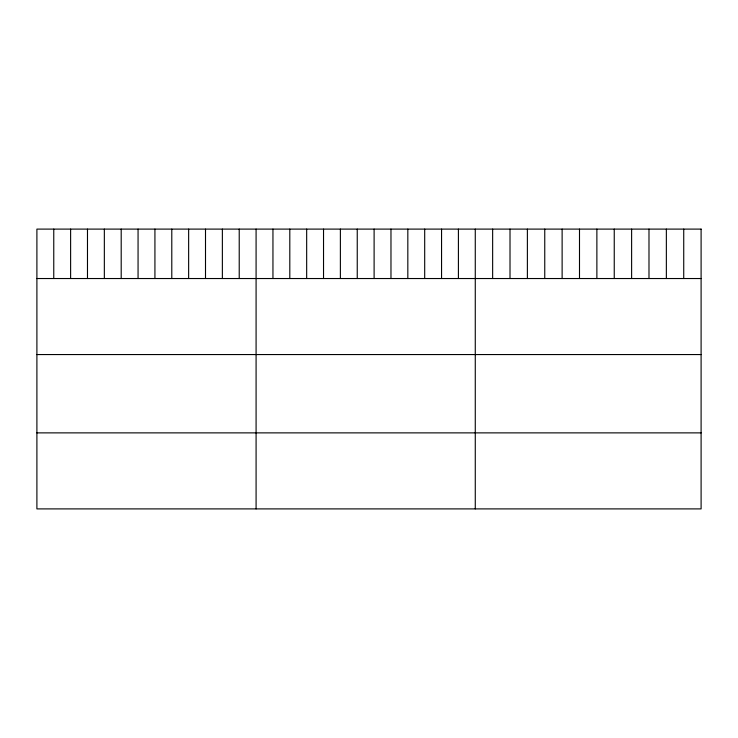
<?xml version="1.0" encoding="UTF-8"?>
<svg xmlns="http://www.w3.org/2000/svg" width="738" height="738" viewBox="0 0 738 738"><rect width="100%" height="100%" fill="white"/><g stroke="black" fill="none" stroke-linecap="round" stroke-linejoin="round"><path stroke-width="1.11" d="M36.9 278.53L701.1 278.53M36.9 354.554L701.1 354.554M36.9 432.874L701.1 432.874M683.729 229.103L683.729 278.53M666.359 229.103L666.359 278.53M648.988 229.103L648.988 278.53M631.617 229.103L631.617 278.53M614.247 229.103L614.247 278.53M596.876 229.103L596.876 278.53M579.496 229.103L579.496 278.53M562.125 229.103L562.125 278.53M544.755 229.103L544.755 278.53M527.384 229.103L527.384 278.53M510.013 229.103L510.013 278.53M492.643 229.103L492.643 278.53M475.272 229.103L475.272 508.897M458.409 229.103L458.409 278.53M441.555 229.103L441.555 278.53M424.691 229.103L424.691 278.53M407.828 229.103L407.828 278.53M390.974 229.103L390.974 278.53M374.111 229.103L374.111 278.53M357.247 229.103L357.247 278.53M340.384 229.103L340.384 278.53M323.53 229.103L323.53 278.53M306.667 229.103L306.667 278.53M289.803 229.103L289.803 278.53M272.949 229.103L272.949 278.53M256.086 229.103L256.086 508.897M239.223 229.103L239.223 278.53M222.369 229.103L222.369 278.53M205.505 229.103L205.505 278.53M188.642 229.103L188.642 278.53M171.788 229.103L171.788 278.53M154.925 229.103L154.925 278.53M138.061 229.103L138.061 278.53M121.198 229.103L121.198 278.53M104.344 229.103L104.344 278.53M87.481 229.103L87.481 278.53M70.617 229.103L70.617 278.53M53.763 229.103L53.763 278.53M701.1 229.103L36.9 229.103L36.9 508.897L701.1 508.897L701.1 229.103"/></g></svg>
